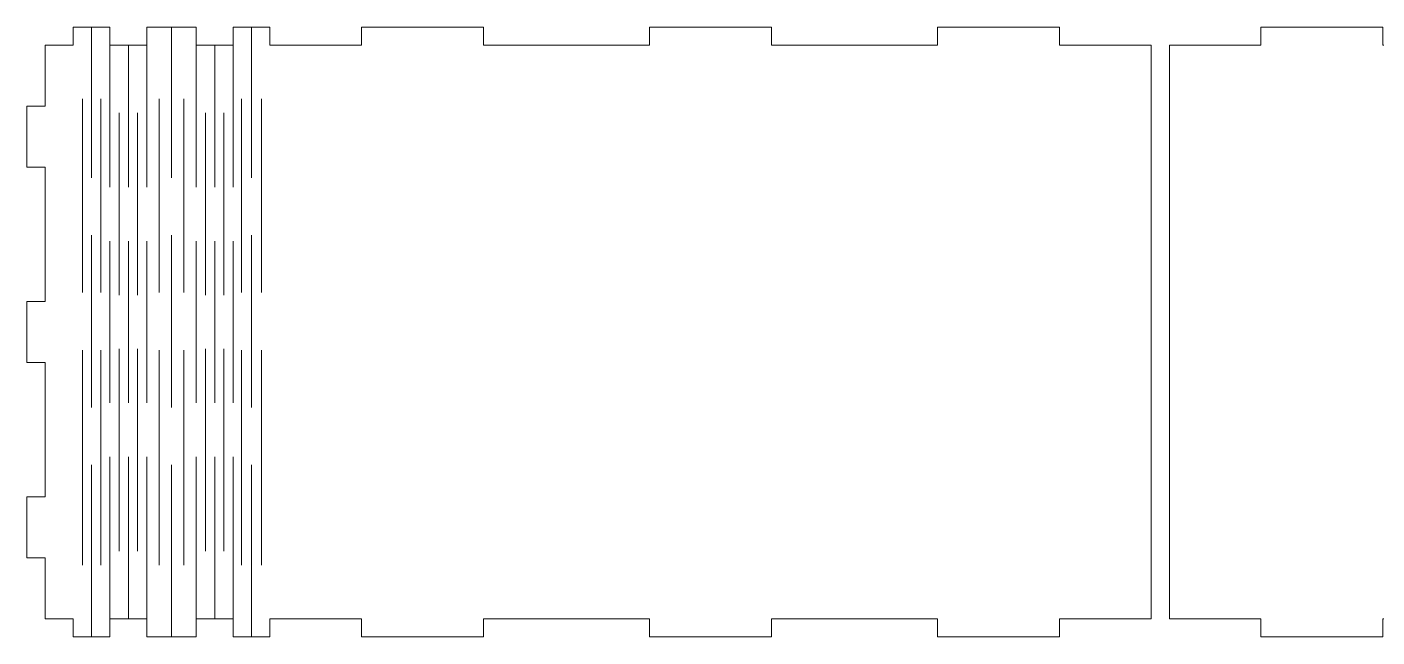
# Model space of a CAD drawing. Header units: millimetres. Extents: x -375 to 375, y -739 to 739.
# Drawn here: x -184.3 to 37, y -532.9 to -432.9 of the extents above; entities that cross this region are included whole.
import ezdxf

# ---------------------------------------------------------------- set-up
doc = ezdxf.new("R2010")
doc.units = ezdxf.units.MM
doc.header["$MEASUREMENT"] = 0
doc.layers.add('Camada 1', color=7, linetype='Continuous')

msp = doc.modelspace()

# ---------------------------------------------------------------- linework, layer by layer
at = {"layer": 'Camada 1', "color": 250, "lineweight": 20}
for points in [[(-109.5053, -435.9447), (-109.5053, -435.9447), (-82.2776, -435.9447), (-82.2776, -435.9447), (-82.2776, -435.9447), (-82.2776, -435.9447), (-82.2776, -432.9447), (-82.2776, -432.9447), (-82.2776, -432.9447), (-82.2776, -432.9447), (-62.2777, -432.9447), (-62.2777, -432.9447), (-62.2777, -432.9447), (-62.2777, -432.9447), (-62.2777, -435.9447), (-62.2777, -435.9447), (-62.2777, -435.9447), (-62.2777, -435.9447), (-35.0499, -435.9447), (-35.0499, -435.9447), (-35.0499, -435.9447), (-35.0499, -435.9447), (-35.0499, -432.9447), (-35.0499, -432.9447), (-35.0499, -432.9447), (-35.0499, -432.9447), (-15.0499, -432.9447), (-15.0499, -432.9447), (-15.0499, -432.9447), (-15.0499, -432.9447), (-15.0499, -435.9447), (-15.0499, -435.9447), (-15.0499, -435.9447), (-15.0499, -435.9447), (-0.05, -435.9447), (-0.05, -435.9447), (-0.05, -435.9447), (-0.05, -435.9447), (-0.05, -529.9443), (-0.05, -529.9443), (-0.05, -529.9443), (-0.05, -529.9443), (-15.0499, -529.9443), (-15.0499, -529.9443), (-15.0499, -529.9443), (-15.0499, -529.9443), (-15.0499, -532.9443), (-15.0499, -532.9443), (-15.0499, -532.9443), (-15.0499, -532.9443), (-35.0499, -532.9443), (-35.0499, -532.9443), (-35.0499, -532.9443), (-35.0499, -532.9443), (-35.0499, -529.9443), (-35.0499, -529.9443), (-35.0499, -529.9443), (-35.0499, -529.9443), (-62.2777, -529.9443), (-62.2777, -529.9443), (-62.2777, -529.9443), (-62.2777, -529.9443), (-62.2777, -532.9443), (-62.2777, -532.9443), (-62.2777, -532.9443), (-62.2777, -532.9443), (-82.2776, -532.9443), (-82.2776, -532.9443), (-82.2776, -532.9443), (-82.2776, -532.9443), (-82.2776, -529.9443), (-82.2776, -529.9443), (-82.2776, -529.9443), (-82.2776, -529.9443), (-109.5053, -529.9443), (-109.5053, -529.9443), (-109.5053, -529.9443), (-109.5053, -529.9443), (-109.5053, -532.9443), (-109.5053, -532.9443), (-109.5053, -532.9443), (-109.5053, -532.9443), (-129.5052, -532.9443), (-129.5052, -532.9443), (-129.5052, -532.9443), (-129.5052, -532.9443), (-129.5052, -529.9443), (-129.5052, -529.9443), (-129.5052, -529.9443), (-129.5052, -529.9443), (-144.5051, -529.9443), (-144.5051, -529.9443), (-144.5051, -529.9443), (-144.5051, -529.9443), (-144.5051, -532.9443), (-144.5051, -532.9443), (-144.5051, -532.9443), (-144.5051, -532.9443), (-150.55, -532.9443), (-150.55, -532.9443), (-150.55, -532.9443), (-150.55, -532.9443), (-150.55, -529.9443), (-150.55, -529.9443), (-150.55, -529.9443), (-150.55, -529.9443), (-156.5949, -529.9443), (-156.5949, -529.9443), (-156.5949, -529.9443), (-156.5949, -529.9443), (-156.5949, -532.9443), (-156.5949, -532.9443), (-156.5949, -532.9443), (-156.5949, -532.9443), (-164.6895, -532.9443), (-164.6895, -532.9443), (-164.6895, -532.9443), (-164.6895, -532.9443), (-164.6895, -529.9443), (-164.6895, -529.9443), (-164.6895, -529.9443), (-164.6895, -529.9443), (-170.7343, -529.9443), (-170.7343, -529.9443), (-170.7343, -529.9443), (-170.7343, -529.9443), (-170.7343, -532.9443), (-170.7343, -532.9443), (-170.7343, -532.9443), (-170.7343, -532.9443), (-176.7792, -532.9443), (-176.7792, -532.9443), (-176.7792, -532.9443), (-176.7792, -532.9443), (-176.7792, -529.9443), (-176.7792, -529.9443), (-176.7792, -529.9443), (-176.7792, -529.9443), (-181.3389, -529.9443), (-181.3389, -529.9443), (-181.3389, -529.9443), (-181.3389, -529.9443), (-181.3389, -519.9444), (-181.3389, -519.9444), (-181.3389, -519.9444), (-181.3389, -519.9444), (-184.3389, -519.9444), (-184.3389, -519.9444), (-184.3389, -519.9444), (-184.3389, -519.9444), (-184.3389, -509.9444), (-184.3389, -509.9444), (-184.3389, -509.9444), (-184.3389, -509.9444), (-181.3389, -509.9444), (-181.3389, -509.9444), (-181.3389, -509.9444), (-181.3389, -509.9444), (-181.3389, -487.9445), (-181.3389, -487.9445), (-181.3389, -487.9445), (-181.3389, -487.9445), (-184.3389, -487.9445), (-184.3389, -487.9445), (-184.3389, -487.9445), (-184.3389, -487.9445), (-184.3389, -477.9445), (-184.3389, -477.9445), (-184.3389, -477.9445), (-184.3389, -477.9445), (-181.3389, -477.9445), (-181.3389, -477.9445), (-181.3389, -477.9445), (-181.3389, -477.9445), (-181.3389, -455.9446), (-181.3389, -455.9446), (-181.3389, -455.9446), (-181.3389, -455.9446), (-184.3389, -455.9446), (-184.3389, -455.9446), (-184.3389, -455.9446), (-184.3389, -455.9446), (-184.3389, -445.9446), (-184.3389, -445.9446), (-184.3389, -445.9446), (-184.3389, -445.9446), (-181.3389, -445.9446), (-181.3389, -445.9446), (-181.3389, -445.9446), (-181.3389, -445.9446), (-181.3389, -435.9447), (-181.3389, -435.9447), (-181.3389, -435.9447), (-181.3389, -435.9447), (-176.7792, -435.9447), (-176.7792, -435.9447), (-176.7792, -435.9447), (-176.7792, -435.9447), (-176.7792, -432.9447), (-176.7792, -432.9447), (-176.7792, -432.9447), (-176.7792, -432.9447), (-170.7343, -432.9447), (-170.7343, -432.9447), (-170.7343, -432.9447), (-170.7343, -432.9447), (-170.7343, -435.9447), (-170.7343, -435.9447), (-170.7343, -435.9447), (-170.7343, -435.9447), (-164.6895, -435.9447), (-164.6895, -435.9447), (-164.6895, -435.9447), (-164.6895, -435.9447), (-164.6895, -432.9447), (-164.6895, -432.9447), (-164.6895, -432.9447), (-164.6895, -432.9447), (-156.5949, -432.9447), (-156.5949, -432.9447), (-156.5949, -432.9447), (-156.5949, -432.9447), (-156.5949, -435.9447), (-156.5949, -435.9447), (-156.5949, -435.9447), (-156.5949, -435.9447), (-150.55, -435.9447), (-150.55, -435.9447), (-150.55, -435.9447), (-150.55, -435.9447), (-150.55, -432.9447), (-150.55, -432.9447), (-150.55, -432.9447), (-150.55, -432.9447), (-144.5051, -432.9447), (-144.5051, -432.9447), (-144.5051, -432.9447), (-144.5051, -432.9447), (-144.5051, -435.9447), (-144.5051, -435.9447), (-144.5051, -435.9447), (-144.5051, -435.9447), (-129.5052, -435.9447), (-129.5052, -435.9447), (-129.5052, -435.9447), (-129.5052, -435.9447), (-129.5052, -432.9447), (-129.5052, -432.9447), (-129.5052, -432.9447), (-129.5052, -432.9447), (-109.5053, -432.9447), (-109.5053, -432.9447), (-109.5053, -432.9447), (-109.5053, -432.9447), (-109.5053, -435.9447), (-109.5053, -435.9447)], [(112.4053, -435.9447), (112.4053, -435.9447), (85.1776, -435.9447), (85.1776, -435.9447), (85.1776, -435.9447), (85.1776, -435.9447), (85.1776, -432.9447), (85.1776, -432.9447), (85.1776, -432.9447), (85.1776, -432.9447), (65.1777, -432.9447), (65.1777, -432.9447), (65.1777, -432.9447), (65.1777, -432.9447), (65.1777, -435.9447), (65.1777, -435.9447), (65.1777, -435.9447), (65.1777, -435.9447), (37.9499, -435.9447), (37.9499, -435.9447), (37.9499, -435.9447), (37.9499, -435.9447), (37.9499, -432.9447), (37.9499, -432.9447), (37.9499, -432.9447), (37.9499, -432.9447), (17.9499, -432.9447), (17.9499, -432.9447), (17.9499, -432.9447), (17.9499, -432.9447), (17.9499, -435.9447), (17.9499, -435.9447), (17.9499, -435.9447), (17.9499, -435.9447), (2.95, -435.9447), (2.95, -435.9447), (2.95, -435.9447), (2.95, -435.9447), (2.95, -529.9443), (2.95, -529.9443), (2.95, -529.9443), (2.95, -529.9443), (17.9499, -529.9443), (17.9499, -529.9443), (17.9499, -529.9443), (17.9499, -529.9443), (17.9499, -532.9443), (17.9499, -532.9443), (17.9499, -532.9443), (17.9499, -532.9443), (37.9499, -532.9443), (37.9499, -532.9443), (37.9499, -532.9443), (37.9499, -532.9443), (37.9499, -529.9443), (37.9499, -529.9443), (37.9499, -529.9443), (37.9499, -529.9443), (65.1777, -529.9443), (65.1777, -529.9443), (65.1777, -529.9443), (65.1777, -529.9443), (65.1777, -532.9443), (65.1777, -532.9443), (65.1777, -532.9443), (65.1777, -532.9443), (85.1776, -532.9443), (85.1776, -532.9443), (85.1776, -532.9443), (85.1776, -532.9443), (85.1776, -529.9443), (85.1776, -529.9443), (85.1776, -529.9443), (85.1776, -529.9443), (112.4053, -529.9443), (112.4053, -529.9443), (112.4053, -529.9443), (112.4053, -529.9443), (112.4053, -532.9443), (112.4053, -532.9443), (112.4053, -532.9443), (112.4053, -532.9443), (132.4052, -532.9443), (132.4052, -532.9443), (132.4052, -532.9443), (132.4052, -532.9443), (132.4052, -529.9443), (132.4052, -529.9443), (132.4052, -529.9443), (132.4052, -529.9443), (147.4051, -529.9443), (147.4051, -529.9443), (147.4051, -529.9443), (147.4051, -529.9443), (147.4051, -532.9443), (147.4051, -532.9443), (147.4051, -532.9443), (147.4051, -532.9443), (153.45, -532.9443), (153.45, -532.9443), (153.45, -532.9443), (153.45, -532.9443), (153.45, -529.9443), (153.45, -529.9443), (153.45, -529.9443), (153.45, -529.9443), (159.4949, -529.9443), (159.4949, -529.9443), (159.4949, -529.9443), (159.4949, -529.9443), (159.4949, -532.9443), (159.4949, -532.9443), (159.4949, -532.9443), (159.4949, -532.9443), (167.5895, -532.9443), (167.5895, -532.9443), (167.5895, -532.9443), (167.5895, -532.9443), (167.5895, -529.9443), (167.5895, -529.9443), (167.5895, -529.9443), (167.5895, -529.9443), (173.6343, -529.9443), (173.6343, -529.9443), (173.6343, -529.9443), (173.6343, -529.9443), (173.6343, -532.9443), (173.6343, -532.9443), (173.6343, -532.9443), (173.6343, -532.9443), (179.6792, -532.9443), (179.6792, -532.9443), (179.6792, -532.9443), (179.6792, -532.9443), (179.6792, -529.9443), (179.6792, -529.9443), (179.6792, -529.9443), (179.6792, -529.9443), (184.2389, -529.9443), (184.2389, -529.9443), (184.2389, -529.9443), (184.2389, -529.9443), (184.2389, -519.9444), (184.2389, -519.9444), (184.2389, -519.9444), (184.2389, -519.9444), (187.2389, -519.9444), (187.2389, -519.9444), (187.2389, -519.9444), (187.2389, -519.9444), (187.2389, -509.9444), (187.2389, -509.9444), (187.2389, -509.9444), (187.2389, -509.9444), (184.2389, -509.9444), (184.2389, -509.9444), (184.2389, -509.9444), (184.2389, -509.9444), (184.2389, -487.9445), (184.2389, -487.9445), (184.2389, -487.9445), (184.2389, -487.9445), (187.2389, -487.9445), (187.2389, -487.9445), (187.2389, -487.9445), (187.2389, -487.9445), (187.2389, -477.9445), (187.2389, -477.9445), (187.2389, -477.9445), (187.2389, -477.9445), (184.2389, -477.9445), (184.2389, -477.9445), (184.2389, -477.9445), (184.2389, -477.9445), (184.2389, -455.9446), (184.2389, -455.9446), (184.2389, -455.9446), (184.2389, -455.9446), (187.2389, -455.9446), (187.2389, -455.9446), (187.2389, -455.9446), (187.2389, -455.9446), (187.2389, -445.9446), (187.2389, -445.9446), (187.2389, -445.9446), (187.2389, -445.9446), (184.2389, -445.9446), (184.2389, -445.9446), (184.2389, -445.9446), (184.2389, -445.9446), (184.2389, -435.9447), (184.2389, -435.9447), (184.2389, -435.9447), (184.2389, -435.9447), (179.6792, -435.9447), (179.6792, -435.9447), (179.6792, -435.9447), (179.6792, -435.9447), (179.6792, -432.9447), (179.6792, -432.9447), (179.6792, -432.9447), (179.6792, -432.9447), (173.6343, -432.9447), (173.6343, -432.9447), (173.6343, -432.9447), (173.6343, -432.9447), (173.6343, -435.9447), (173.6343, -435.9447), (173.6343, -435.9447), (173.6343, -435.9447), (167.5895, -435.9447), (167.5895, -435.9447), (167.5895, -435.9447), (167.5895, -435.9447), (167.5895, -432.9447), (167.5895, -432.9447), (167.5895, -432.9447), (167.5895, -432.9447), (159.4949, -432.9447), (159.4949, -432.9447), (159.4949, -432.9447), (159.4949, -432.9447), (159.4949, -435.9447), (159.4949, -435.9447), (159.4949, -435.9447), (159.4949, -435.9447), (153.45, -435.9447), (153.45, -435.9447), (153.45, -435.9447), (153.45, -435.9447), (153.45, -432.9447), (153.45, -432.9447), (153.45, -432.9447), (153.45, -432.9447), (147.4051, -432.9447), (147.4051, -432.9447), (147.4051, -432.9447), (147.4051, -432.9447), (147.4051, -435.9447), (147.4051, -435.9447), (147.4051, -435.9447), (147.4051, -435.9447), (132.4052, -435.9447), (132.4052, -435.9447), (132.4052, -435.9447), (132.4052, -435.9447), (132.4052, -432.9447), (132.4052, -432.9447), (132.4052, -432.9447), (132.4052, -432.9447), (112.4053, -432.9447), (112.4053, -432.9447), (112.4053, -432.9447), (112.4053, -432.9447), (112.4053, -435.9447), (112.4053, -435.9447)]]:
    msp.add_open_spline(points, degree=3, knots=[0, 0, 0, 0, 0.01538462, 0.01538462, 0.01538462, 0.01538462, 0.03076923, 0.03076923, 0.03076923, 0.03076923, 0.04615385, 0.04615385, 0.04615385, 0.04615385, 0.06153846, 0.06153846, 0.06153846, 0.06153846, 0.07692308, 0.07692308, 0.07692308, 0.07692308, 0.09230769, 0.09230769, 0.09230769, 0.09230769, 0.10769231, 0.10769231, 0.10769231, 0.10769231, 0.12307692, 0.12307692, 0.12307692, 0.12307692, 0.13846154, 0.13846154, 0.13846154, 0.13846154, 0.15384615, 0.15384615, 0.15384615, 0.15384615, 0.16923077, 0.16923077, 0.16923077, 0.16923077, 0.18461538, 0.18461538, 0.18461538, 0.18461538, 0.2, 0.2, 0.2, 0.2, 0.21538462, 0.21538462, 0.21538462, 0.21538462, 0.23076923, 0.23076923, 0.23076923, 0.23076923, 0.24615385, 0.24615385, 0.24615385, 0.24615385, 0.26153846, 0.26153846, 0.26153846, 0.26153846, 0.27692308, 0.27692308, 0.27692308, 0.27692308, 0.29230769, 0.29230769, 0.29230769, 0.29230769, 0.30769231, 0.30769231, 0.30769231, 0.30769231, 0.32307692, 0.32307692, 0.32307692, 0.32307692, 0.33846154, 0.33846154, 0.33846154, 0.33846154, 0.35384615, 0.35384615, 0.35384615, 0.35384615, 0.36923077, 0.36923077, 0.36923077, 0.36923077, 0.38461538, 0.38461538, 0.38461538, 0.38461538, 0.4, 0.4, 0.4, 0.4, 0.41538462, 0.41538462, 0.41538462, 0.41538462, 0.43076923, 0.43076923, 0.43076923, 0.43076923, 0.44615385, 0.44615385, 0.44615385, 0.44615385, 0.46153846, 0.46153846, 0.46153846, 0.46153846, 0.47692308, 0.47692308, 0.47692308, 0.47692308, 0.49230769, 0.49230769, 0.49230769, 0.49230769, 0.50769231, 0.50769231, 0.50769231, 0.50769231, 0.52307692, 0.52307692, 0.52307692, 0.52307692, 0.53846154, 0.53846154, 0.53846154, 0.53846154, 0.55384615, 0.55384615, 0.55384615, 0.55384615, 0.56923077, 0.56923077, 0.56923077, 0.56923077, 0.58461538, 0.58461538, 0.58461538, 0.58461538, 0.6, 0.6, 0.6, 0.6, 0.61538462, 0.61538462, 0.61538462, 0.61538462, 0.63076923, 0.63076923, 0.63076923, 0.63076923, 0.64615385, 0.64615385, 0.64615385, 0.64615385, 0.66153846, 0.66153846, 0.66153846, 0.66153846, 0.67692308, 0.67692308, 0.67692308, 0.67692308, 0.69230769, 0.69230769, 0.69230769, 0.69230769, 0.70769231, 0.70769231, 0.70769231, 0.70769231, 0.72307692, 0.72307692, 0.72307692, 0.72307692, 0.73846154, 0.73846154, 0.73846154, 0.73846154, 0.75384615, 0.75384615, 0.75384615, 0.75384615, 0.76923077, 0.76923077, 0.76923077, 0.76923077, 0.78461538, 0.78461538, 0.78461538, 0.78461538, 0.8, 0.8, 0.8, 0.8, 0.81538462, 0.81538462, 0.81538462, 0.81538462, 0.83076923, 0.83076923, 0.83076923, 0.83076923, 0.84615385, 0.84615385, 0.84615385, 0.84615385, 0.86153846, 0.86153846, 0.86153846, 0.86153846, 0.87692308, 0.87692308, 0.87692308, 0.87692308, 0.89230769, 0.89230769, 0.89230769, 0.89230769, 0.90769231, 0.90769231, 0.90769231, 0.90769231, 0.92307692, 0.92307692, 0.92307692, 0.92307692, 0.93846154, 0.93846154, 0.93846154, 0.93846154, 0.95384615, 0.95384615, 0.95384615, 0.95384615, 0.96923077, 0.96923077, 0.96923077, 0.96923077, 1, 1, 1, 1], dxfattribs=at)
for points in [[(-173.7567, -457.6799), (-173.7567, -457.6799), (-173.7567, -432.9443), (-173.7567, -432.9443)], [(-160.6422, -457.6799), (-160.6422, -457.6799), (-160.6422, -432.9443), (-160.6422, -432.9443)], [(-147.5275, -457.6799), (-147.5275, -457.6799), (-147.5275, -432.9443), (-147.5275, -432.9443)], [(-170.7344, -459.1958), (-170.7344, -459.1958), (-170.7344, -435.9443), (-170.7344, -435.9443)], [(-167.712, -459.1958), (-167.712, -459.1958), (-167.712, -435.9443), (-167.712, -435.9443)], [(-164.6896, -459.1958), (-164.6896, -459.1958), (-164.6896, -435.9443), (-164.6896, -435.9443)], [(-156.5949, -459.1958), (-156.5949, -459.1958), (-156.5949, -435.9443), (-156.5949, -435.9443)], [(-153.5725, -459.1958), (-153.5725, -459.1958), (-153.5725, -435.9443), (-153.5725, -435.9443)], [(-150.5501, -459.1958), (-150.5501, -459.1958), (-150.5501, -435.9443), (-150.5501, -435.9443)], [(-175.2669, -476.4961), (-175.2669, -476.4961), (-175.2669, -444.7044), (-175.2669, -444.7044)], [(-172.2464, -476.4961), (-172.2464, -476.4961), (-172.2464, -444.7044), (-172.2464, -444.7044)], [(-162.6636, -476.4961), (-162.6636, -476.4961), (-162.6636, -444.7044), (-162.6636, -444.7044)], [(-158.6207, -476.4961), (-158.6207, -476.4961), (-158.6207, -444.7044), (-158.6207, -444.7044)], [(-149.1835, -476.4961), (-149.1835, -476.4961), (-149.1835, -444.7044), (-149.1835, -444.7044)], [(-145.8715, -476.4961), (-145.8715, -476.4961), (-145.8715, -444.7044), (-145.8715, -444.7044)], [(-169.2231, -476.883), (-169.2231, -476.883), (-169.2231, -446.9988), (-169.2231, -446.9988)], [(-166.2008, -476.883), (-166.2008, -476.883), (-166.2008, -446.9988), (-166.2008, -446.9988)], [(-155.0836, -476.883), (-155.0836, -476.883), (-155.0836, -446.9988), (-155.0836, -446.9988)], [(-152.0613, -476.883), (-152.0613, -476.883), (-152.0613, -446.9988), (-152.0613, -446.9988)], [(-173.7567, -495.3122), (-173.7567, -495.3122), (-173.7567, -467.0881), (-173.7567, -467.0881)], [(-170.7344, -494.5701), (-170.7344, -494.5701), (-170.7344, -468.0395), (-170.7344, -468.0395)], [(-167.712, -494.5701), (-167.712, -494.5701), (-167.712, -468.0395), (-167.712, -468.0395)], [(-164.6896, -494.5701), (-164.6896, -494.5701), (-164.6896, -468.0395), (-164.6896, -468.0395)], [(-160.6422, -495.3122), (-160.6422, -495.3122), (-160.6422, -467.0881), (-160.6422, -467.0881)], [(-156.5949, -494.5701), (-156.5949, -494.5701), (-156.5949, -468.0395), (-156.5949, -468.0395)], [(-153.5725, -494.5701), (-153.5725, -494.5701), (-153.5725, -468.0395), (-153.5725, -468.0395)], [(-150.5501, -494.5701), (-150.5501, -494.5701), (-150.5501, -468.0395), (-150.5501, -468.0395)], [(-147.5275, -495.3122), (-147.5275, -495.3122), (-147.5275, -467.0881), (-147.5275, -467.0881)], [(-175.267, -521.1842), (-175.267, -521.1842), (-175.267, -485.904), (-175.267, -485.904)], [(-172.2464, -521.1842), (-172.2464, -521.1842), (-172.2464, -485.904), (-172.2464, -485.904)], [(-169.2232, -518.8898), (-169.2232, -518.8898), (-169.2232, -485.7264), (-169.2232, -485.7264)], [(-166.2008, -518.8898), (-166.2008, -518.8898), (-166.2008, -485.7264), (-166.2008, -485.7264)], [(-162.6637, -521.1842), (-162.6637, -521.1842), (-162.6637, -485.904), (-162.6637, -485.904)], [(-158.6207, -521.1842), (-158.6207, -521.1842), (-158.6207, -485.904), (-158.6207, -485.904)], [(-155.0837, -518.8898), (-155.0837, -518.8898), (-155.0837, -485.7264), (-155.0837, -485.7264)], [(-152.0613, -518.8898), (-152.0613, -518.8898), (-152.0613, -485.7264), (-152.0613, -485.7264)], [(-149.1835, -521.1842), (-149.1835, -521.1842), (-149.1835, -485.904), (-149.1835, -485.904)], [(-145.8715, -521.1842), (-145.8715, -521.1842), (-145.8715, -485.904), (-145.8715, -485.904)], [(-170.7344, -529.9443), (-170.7344, -529.9443), (-170.7344, -503.4136), (-170.7344, -503.4136)], [(-167.712, -529.9443), (-167.712, -529.9443), (-167.712, -503.4136), (-167.712, -503.4136)], [(-164.6896, -529.9443), (-164.6896, -529.9443), (-164.6896, -503.4136), (-164.6896, -503.4136)], [(-156.5949, -529.9443), (-156.5949, -529.9443), (-156.5949, -503.4136), (-156.5949, -503.4136)], [(-153.5725, -529.9443), (-153.5725, -529.9443), (-153.5725, -503.4136), (-153.5725, -503.4136)], [(-150.5501, -529.9443), (-150.5501, -529.9443), (-150.5501, -503.4136), (-150.5501, -503.4136)], [(-173.7567, -532.9443), (-173.7567, -532.9443), (-173.7567, -504.7202), (-173.7567, -504.7202)], [(-160.6422, -532.9443), (-160.6422, -532.9443), (-160.6422, -504.7202), (-160.6422, -504.7202)], [(-147.5275, -532.9443), (-147.5275, -532.9443), (-147.5275, -504.7202), (-147.5275, -504.7202)]]:
    msp.add_open_spline(points, degree=3, dxfattribs=at)

doc.saveas('drawing.dxf')
